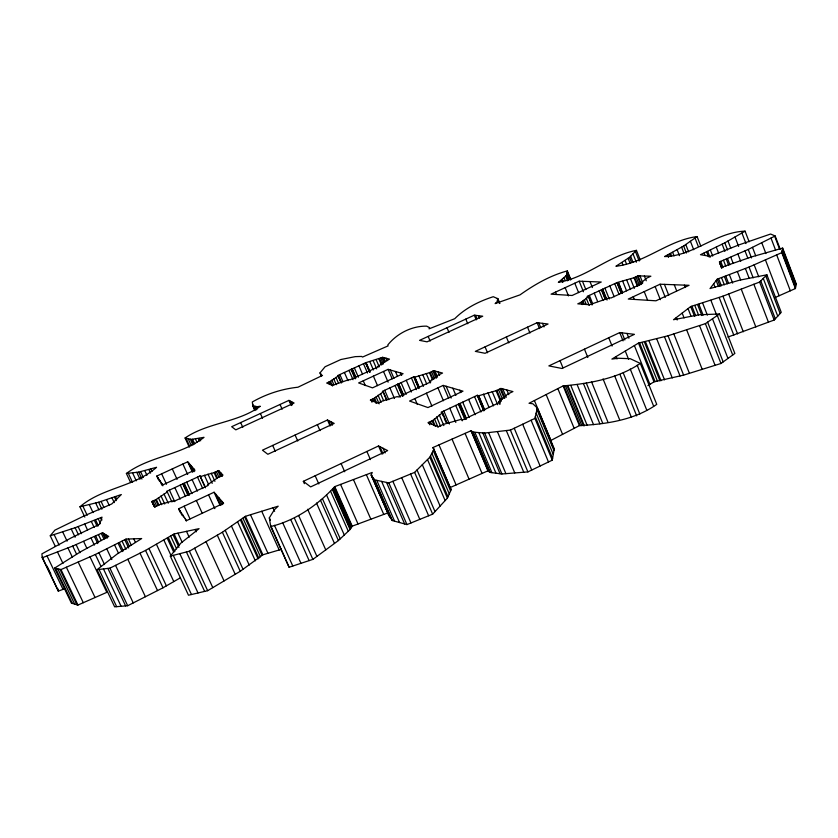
<?xml version="1.0" encoding="UTF-8"?>
<svg xmlns="http://www.w3.org/2000/svg" width="838" height="838" viewBox="0 0 838 838"><rect width="100%" height="100%" fill="white"/><g stroke="black" fill="none" stroke-linecap="round" stroke-linejoin="round"><path stroke-width="1.26" d="M774.647 297.731L795.43 288.544L796.1 283.548L782.65 248.09L751.759 256.837L721.329 267.343L719.454 261.896L748.24 249.452L775.181 235.981L780.23 249.253M388.444 512.667L352.211 526.159L350.085 529.501L338.405 540.562L312.878 559.375L289.1 567.253L270.737 526.557C295.563 520.44 317.623 505.241 334.739 486.627L372.24 472.433L371.161 475.125L388.654 515.15L392.331 520.545L406.964 524.588L432.659 514.144L447.398 498.139L451.137 489.685L433.047 447.502L470.998 430.763L487.957 470.82L490.104 472.433L501.92 473.973L527.909 471.899L552.273 460.156L554.253 448.822L537.347 408.033L532.874 403.78L529.04 403.267L563.126 385.92C589.826 383.458 617.679 378.619 640.337 363.42L656.751 404.366C634.408 420.142 606.125 424.154 579.414 425.61L550.933 440.411L534.403 400.543M795.43 288.544L781.791 252.636L782.65 248.09M568.353 280.081L566.457 275.398L567.357 270.894C550.157 275.524 534.476 284.627 520.031 294.861L495.132 303.607L497.028 301.837L497.908 298.737L493.268 296.715C479.168 301.251 465.237 308.154 454.741 318.702L429.056 328.852L429.517 327.648L426.689 326.16C411.877 325.835 396.929 333.514 387.753 345.026L388.13 345.874L362.54 357.061L361.628 356.433L355.239 356.642L340.867 359.523L325.092 366.74L320.158 372.711L320.765 375.173L322.504 375.414L297.961 387.219C281.997 388.905 266.274 393.986 252.322 401.978L252.804 405.843L254.92 410.589M552.273 460.156L534.927 418.403L537.347 408.033M388.654 515.15L389.136 513.684M371.161 475.125L374.565 479.87L388.832 482.929L414.621 472.381L429.831 457.234L433.885 449.409L433.047 447.502M270.737 526.557L269.323 517.874L274.246 509.86L278.195 506.173L245.419 516.313L222.384 532.245L189.409 551.205L170.313 556.118L188.477 595.221L207.656 590.685L240.244 571.296L262.87 554.787L281.463 549.309M781.791 252.636L749.025 267.071L717.286 279.138L710.027 288.555L739.545 280.196L766.885 274.801L781.246 312.354L774.186 320.032L727.897 337.075M170.313 556.118L180.851 543.118L199.077 528.652L174.105 533.974L145.54 550.409L109.935 568.154L97.04 569.693L114.638 606.838L127.69 605.727L163.001 587.794L180.128 577.958M55.256 546.271L50.249 535.775L54.868 530.161L84.512 515.726L111.768 503.952L121.332 494.546L98.622 502.245L79.956 506.781L84.837 517.119M588.643 296.537L587.103 296.443L616.936 282.605L634.01 277.734L638.011 275.88L650.875 276.205L646.8 278.101L640.358 283.474L642.107 283.548L611.122 297.961L609.446 297.857L589.491 304.739L577.78 303.838L581.834 301.952L588.643 296.537L592.057 305.001M499.762 404L498.757 401.601L500.391 402.072L462.607 419.901L461.099 419.367L443.271 424.405L438.243 426.783L427.946 422.74L432.858 420.435L442.506 412.757L447.063 423.452M700.84 246.204L697.09 236.557C667.98 240.401 645.187 262.985 615.909 266.254L629.506 257.36L636.44 250.353L640.232 259.937M647.921 385.616L653.986 381.824L683.63 375.12L720.984 363.483L734.863 353.458L719.496 313.988L699.091 314.784L673.522 319.718L690.68 306.582L722.932 296.17L759.616 282.05L766.885 274.801M636.44 250.353C608.262 255.747 586.789 277.713 558.359 282.354L566.457 275.398M374.544 398.155L383.395 391.734L382.379 391.367L413.752 376.817L414.852 377.142L429.444 372.68L433.655 370.721L442.537 373.057L438.232 375.057L429.695 381.468L430.889 381.814L398.239 397.013L397.139 396.615L382.243 401.088L377.896 403.109L370.291 400.124L374.544 398.155L376.608 402.91M330.444 381.311L338.562 375.801L337.777 375.518L365.525 362.781L382.662 357.313L389.502 359.114L377.812 366.353L378.724 366.625L349.98 379.855L349.132 379.562L332.529 385.333L326.684 383.039L330.444 381.311L332.508 386.025M156.297 499.438L167.38 491.916L166.94 491.267L199.968 475.953L200.502 476.56L214.109 472.611L218.55 470.547L223.002 475.115L218.477 477.22L207.615 484.773L208.191 485.432L173.738 501.47L173.267 500.757L159.429 504.665L154.841 506.801L151.804 501.522L156.297 499.438L158.99 505.262M79.956 506.781C102.121 487.643 134.677 486.899 156.559 467.3L138.731 472.108L126.391 473.47L130.634 482.594M97.04 569.693L116.985 554.138L141.674 538.551L126.014 539.096L95.354 554.494L60.985 569.578L54.617 568.101L71.387 603.14L77.955 605.057L106.824 592.351L89.991 556.851M749.13 241.773L745.066 231.162C716.364 231.99 693.372 256.166 664.555 256.575L683.64 246.005L697.09 236.557M640.337 363.42L630.218 358.695L618.13 358.255L611.887 359.083L638.493 343.098L668.033 335.776L705.387 323.657L719.496 313.988M498.757 401.601L507.964 393.923L512.929 391.587L500.925 388.434L496.086 390.707L478.708 395.756L477.22 395.327L441.144 412.265L442.506 412.757M126.391 473.47C149.719 456.092 181.029 455.327 204.011 437.331L191.315 439.426L185.072 437.991L189.262 447.157M54.617 568.101L80.699 551.697L108.731 536.456L102.519 532.779L72.707 546.072L42.288 557.752L58.304 591.146L65.354 588.486M775.181 235.981L770.604 234.032L739.043 244.853L710.048 256.334L700.474 254.7L724.807 242.852L745.066 231.162M185.072 437.991C208.054 422.31 237.741 422.792 260.304 406.262L257.172 406.681L252.804 405.843M470.998 430.763L473.051 432.136L484.657 433.036L510.394 430.072L534.927 418.403M303.335 481.326L378.546 445.963L387.669 450.603L310.647 486.899L303.335 481.326L304.383 483.673M619.732 332.581L548.869 365.892L561.963 368.479L634.429 334.341L619.732 332.581L623.063 340.877M178.599 508.792L214.078 492.241L223.61 503.25L186.486 520.628L178.599 508.792L180.201 512.248M443.155 385.396L409.593 401.046L427.946 407.572L462.974 391.168L443.155 385.396L448.634 398.291M660.082 284.218L628.28 299.051L655.955 300.8L689.066 285.297L660.082 284.218L665.288 297.375M327.48 419.995L262.462 450.174L267.835 454.28L334.215 423.42L327.48 419.995L330.099 425.966M537.116 322.703L475.345 351.373L485.066 353.29L548.052 324.013L537.116 322.703L539.536 328.59M156.8 476.057L187.702 461.801L194.856 470.055L162.719 484.93L156.8 476.057L158.413 479.535M388.099 369.349L358.643 382.935L372.501 387.858L403.078 373.717L388.099 369.349L392.184 378.86M579.173 281.191L551.079 294.159L572.124 295.489L601.244 282.018L579.173 281.191L583.447 291.75M288.932 400.386L231.665 426.71L235.792 429.852L294.096 403.015L288.932 400.386L291.027 405.121M474.298 315.193L419.555 340.354L427.055 341.831L482.74 316.209L474.298 315.193L476.246 319.865M450.195 487.538L487.957 470.82M50.249 535.775L75.137 527.741L102.037 517.14L99.68 524.138L71.02 537.975L41.9 553.866L42.288 557.752M553.509 448.047L554.253 448.822M47.033 566.09L50.867 574.103M42.225 557.134L58.21 590.465M66.359 567.221L83.297 602.7M57.466 551.928L62.976 563.471M60.985 569.578L77.955 605.057M59.98 569.348L76.918 604.753M57.78 568.834L74.645 604.093M55.601 568.332L72.403 603.433M47.022 555.929L63.028 589.355M72.707 546.072L76.562 554.18M78.185 562.036L95.061 597.525M62.63 531.774L67.092 541.149M67.941 547.905L72.351 557.165M54.103 534.529L59.121 545.046M103.451 568.929L121.122 606.293M95.354 554.494L100.958 566.331M99.041 569.463L116.66 606.67M78.133 526.599L81.485 533.67M83.591 541.369L86.89 548.314M75.137 527.741L78.489 534.812M71.22 529.008L75.127 537.242M76.111 544.606L79.966 552.713M103.472 533.345L105.661 537.996M89.237 504.528L93.039 512.615M102.519 532.779L105.253 538.572M95.595 519.906L98.381 525.824M101.262 533.387L103.996 539.18M94.401 520.419L97.187 526.327M115.539 565.367L133.242 602.91M106.803 548.911L111.81 559.543M98.496 534.717L101.23 540.51M91.384 521.561L94.17 527.479M82.847 506.079L87.183 515.286M95.731 536.048L98.465 541.851M109.935 568.154L127.69 605.727M94.474 536.655L97.753 543.611M107.903 568.405L125.627 605.905M98.936 552.745L104.53 564.571M84.753 524.085L87.54 529.983M91.07 538.132L94.359 545.088M124.789 539.756L128.654 548M122.107 541.212L125.983 549.466M101.094 501.449L103.828 507.262M127.805 559.25L145.403 596.729M119.415 542.678L123.301 550.933M118.189 543.349L122.076 551.603M98.622 502.245L101.901 509.221M95.679 502.957L98.957 509.923M114.638 545.077L118.525 553.342M100.843 517.654L101.953 520.021M98.214 518.785L100.445 523.509M105.588 534.602L107.243 538.111M145.54 550.409L163.001 587.794M115.592 496.725L116.681 499.071M114.523 497.133L116.168 500.642M133.766 538.824L135.379 542.28M140.009 553.164L157.523 590.581M112.03 497.929L114.219 502.611M128.424 539.012L131.189 544.91M126.014 539.096L129.324 546.156M106.552 499.699L109.286 505.524M128.298 473.261L132.54 482.405M156.455 544.323L173.801 581.593M148.954 548.502L166.385 585.846M144.775 470.631L146.933 475.282M174.105 533.974L179.458 545.538M173.037 534.644L178.934 547.371M155.596 499.762L158.288 505.586M179.814 553.667L198.03 592.969M154.045 500.485L156.748 506.309M170.701 536.131L176.609 548.869M140.616 471.647L143.298 477.44M152.506 501.197L155.208 507.021M138.731 472.108L141.947 479.053M153.029 503.659L154.674 506.98M151.804 501.522L154.192 506.581M168.354 537.619L174.817 551.54M136.783 472.328L139.988 479.252M167.286 538.3L173.749 552.221M173.267 555.353L191.452 594.519M132.519 472.8L136.248 480.834M163.913 540.175L171.465 556.442M182.454 514.574L183.543 516.931M179.782 510.562L181.93 515.213M169.412 490.115L174.723 501.637M161.65 473.826L166.469 484.27M194.615 548.209L212.8 587.627M186.486 531.334L189.179 537.168M166.94 491.267L171.947 501.972M161.765 483.495L162.823 485.81M159.702 480.404L161.891 485.139M157.701 477.398L159.314 480.897M163.986 493.959L168.26 503.219M189.409 551.205L207.656 590.685M150.871 469.133L151.95 471.469M148.965 469.605L150.578 473.103M160.98 495.918L164.73 504.026M177.949 533.157L182.244 542.427M186.403 551.98L204.64 591.398M158.403 497.751L161.629 504.717M184.224 483.254L189.503 494.755M183.847 483.421L189.137 494.933M183.48 483.599L188.77 495.101M183.113 483.767L188.403 495.268M182.747 483.935L188.037 495.436M180.285 485.076L185.575 496.588M206.012 541.662L224.06 580.923M172.282 468.913L177.08 479.357M195.118 529.501L196.197 531.837M184.161 506.194L190.006 518.879M174.849 487.601L180.149 499.113M185.208 518.712L186.277 521.027M200.23 476.256L205.488 487.758M199.968 475.953L205.31 487.538M208.547 494.818L214.863 508.635M193.704 468.725L194.762 471.029M197.517 477.094L202.765 488.585M222.384 532.245L240.244 571.296M191.211 465.844L193.913 471.752M188.791 463.047L192.52 471.207M187.702 461.801L192.478 472.223M192.101 479.598L197.37 491.099M217.293 535.178L235.206 574.292M182.894 464.022L187.67 474.455M196.375 500.496L202.188 513.17M186.685 482.112L191.965 493.613M199.559 438.452L200.628 440.798M237.73 522.105L255.339 560.821M214.811 472.286L217.451 478.089M214.109 472.611L216.749 478.404M198.26 438.599L199.329 440.945M211.239 473.229L214.926 481.337M195.422 438.934L197.014 442.443M222.06 501.459L223.118 503.774M192.593 439.269L194.72 443.941M207.981 474.109L212.192 483.358M218.728 497.625L221.944 504.686M231.518 526.212L249.221 565.063M191.315 439.426L193.442 444.077M215.502 493.896L220.792 505.482M190.331 439.196L192.981 444.999M214.078 492.241L220.048 505.345M188.173 438.703L191.336 445.627M204.388 475.23L208.599 484.458M186.036 438.211L189.702 446.245M225.254 530.349L243.062 569.337M250.489 514.741L267.951 553.29M245.419 516.313L262.87 554.787M244.654 516.92L262.137 555.426M242.978 518.272L260.492 556.841M220.75 472.81L222.353 476.319M241.302 519.633L258.858 558.255M219.231 471.249L221.347 475.9M218.55 470.547L221.18 476.351M240.537 520.251L258.104 558.904M217.859 470.872L220.488 476.665M216.33 471.574L218.969 477.377M274.435 525.29L292.797 566.027M269.323 517.874L270.381 520.209M270.506 525.175L289.1 567.253M261.718 511.274L279.201 549.979M240.663 422.572L242.8 427.317M282.595 522.503L300.957 563.325M273.031 507.776L274.623 511.306M272.685 445.428L275.262 451.211M254.972 406.262L256.575 409.834M252.563 403.895L255.066 409.541M252.73 405.236L254.836 409.96M298.642 515.548L316.921 556.39M294.515 518.429L312.878 559.375M290.786 519.707L309.138 560.612M307.64 509.274L325.762 549.885M260.398 413.501L262.514 418.246M256.48 406.545L257.507 408.839M326.548 494.975L344.292 535M315.172 475.754L318.817 483.955M295.091 435.027L297.752 441.008M322.41 498.61L340.249 538.813M280.028 404.482L282.134 409.206M320.514 500.276L338.405 540.562M316.513 503.072L334.477 543.464M340.574 484.416L358.025 523.991M334.739 486.627L352.211 526.159M334.393 487.108L351.876 526.683M333.629 488.187L351.153 527.825M332.854 489.256L350.42 528.977M332.508 489.748L350.085 529.501M291.488 401.695L292.546 404.084M330.654 491.372L348.283 531.208M289.728 400.794L291.823 405.54M330.811 421.692L332.34 425.18M328.517 420.519L330.622 425.316M353.437 479.546L370.867 519.214M341.108 463.561L344.711 471.752M317.382 424.677L320.022 430.659M374.565 479.87L392.331 520.545M374.02 479.116L391.755 519.696M372.847 477.471L390.477 517.832M371.328 474.696L388.287 513.516M371.684 475.858L389.22 515.988M329.858 381.583L331.398 385.113M328.559 382.18L329.596 384.537M366.353 474.654L383.752 514.417M320.158 372.711L321.174 375.047M320.252 373.088L321.279 375.434M320.462 373.926L321.488 376.283M344.418 372.47L347.98 380.641M388.832 482.929L406.964 524.588M339.861 374.565L342.91 381.573M386.548 482.437L404.628 523.939M338.447 375.759L341.621 382.819M338.175 375.665L341.234 382.673M337.903 375.56L340.961 382.568M381.604 481.379L399.558 522.545M335.954 377.351L338.51 383.217M366.876 451.452L370.448 459.622M333.702 378.807L336.268 384.673M376.744 480.342L394.572 521.163M331.858 380.127L333.912 384.831M373.884 398.459L375.948 403.225M358.915 365.818L362.445 373.978M372.418 399.139L373.444 401.517M363.263 380.808L365.326 385.574M370.951 399.82L371.988 402.198M354.359 367.903L358.402 377.236M401.716 477.66L419.807 519.361M352.285 368.856L355.836 377.016M351.981 369.003L355.522 377.163M351.667 369.139L355.721 378.472M351.363 369.286L355.417 378.608M351.059 369.422L355.103 378.755M383.05 448.257L385.103 452.981M348.985 370.375L353.039 379.708M379.939 446.675L382.997 453.704M378.546 445.963L382.097 454.133M392.854 481.284L410.976 522.954M373.151 360.675L376.681 368.877M384.726 390.278L388.79 399.695M383.238 391.671L386.957 399.998M417.041 469.971L435.006 511.589M383.395 392.729L386.444 399.799M369.872 361.775L373.402 369.956M373.402 376.126L377.509 385.648M414.621 472.381L432.659 514.144M380.504 393.525L383.574 400.627M366.248 362.99L369.914 371.203M365.955 362.906L369.987 372.229M365.661 362.812L369.684 372.145M365.525 362.781L369.558 372.103M378.043 395.211L381.122 402.324M363.462 363.723L367.494 373.046M410.589 474.036L428.637 515.779M376.053 396.762L379.132 403.885M431.874 453.295L449.283 493.875M401.13 382.673L406.168 394.436M395.442 371.485L397.442 376.147M430.481 455.998L447.984 496.798M398.783 383.762L403.832 395.526M398.438 383.919L403.487 395.683M429.831 457.234L447.398 498.139M398.081 384.087L402.628 394.667M397.736 384.244L402.785 396.007M386.056 358.203L387.072 360.581M397.39 384.412L402.439 396.175M390.361 370.008L393.954 378.378M383.71 357.585L385.229 361.126M427.506 459.559L445.135 500.59M395.044 385.49L400.103 397.254M382.662 357.313L384.684 362.016M382.076 357.585L384.097 362.278M380.798 358.172L383.322 364.038M379.52 358.758L382.044 364.635M378.933 359.02L381.468 364.897M383.511 371.464L388.12 382.17M389.89 387.889L394.447 398.479M422.31 464.723L440.107 506.047M376.189 359.764L379.216 366.793M414.852 377.142L419.377 387.743M414.674 377.09L419.21 387.69M414.297 376.985L418.822 387.575M432.858 420.435L435.425 426.437M413.92 376.87L418.445 387.449M413.752 376.817L418.77 388.57M432.094 420.791L434.147 425.599M430.397 421.587L431.423 423.986M411.416 377.907L416.434 389.66M438.976 444.884L456.102 484.919M428.71 422.383L429.737 424.782M414.862 398.595L417.376 404.471M406.273 380.284L411.311 392.048M433.173 447.796L451.137 489.685M400.658 373.004L401.664 375.372M433.256 450.624L450.561 490.995M437.928 387.837L443.417 400.742M430.104 372.376L433.12 379.488M429.444 372.68L432.471 379.792M443.847 410.997L449.388 424.038M426.217 373.486L430.25 382.956M442.296 412.684L446.853 423.379M441.825 412.516L443.344 416.077M444.35 418.445L445.868 422.006M452.028 439.122L469.091 479.179M422.677 374.513L426.699 383.961M439.29 414.894L443.857 425.61M426.416 393.2L431.926 406.116M436.588 416.895L440.662 426.448M418.874 375.738L423.4 386.349M434.43 418.759L438.002 427.129M473.051 432.136L490.104 472.433M472.726 431.916L489.769 472.182M472.024 431.444L489.025 471.626M460.02 403.403L466.536 418.791M459.612 403.591L466.127 418.979M471.312 430.973L488.292 471.071M452.845 388.214L455.893 395.41M459.214 403.78L465.729 419.168M458.815 403.968L465.331 419.356M458.417 404.157L464.933 419.545M428.166 336.405L430.145 341.087M455.715 405.424L462.241 420.812M446.141 386.266L451.148 398.071M465.069 433.372L482.06 473.428M438.044 371.883L439.573 375.476M435.016 371.077L437.541 377.027M449.786 408.211L455.82 422.425M433.655 370.721L436.671 377.833M432.995 371.025L436.011 378.137M431.549 371.695L434.566 378.818M447.021 327.731L448.99 332.414M474.538 396.584L481.012 411.961M488.606 432.586L505.911 473.659M484.657 433.036L501.92 473.973M468.631 399.359L475.125 414.737M482.814 432.89L500.056 473.732M478.812 432.586L495.97 473.198M459.758 390.236L460.753 392.582M462.712 402.135L469.217 417.523M474.842 432.272L491.927 472.674M506.299 430.543L523.771 472.234M487.957 392.76L493.446 405.843M483.442 394.153L488.931 407.216M497.384 431.57L514.773 472.946M478.708 395.756L484.689 409.992M478.467 395.693L484.458 409.918M477.964 395.546L483.945 409.751M477.451 395.389L483.924 410.767M477.22 395.327L483.694 410.693M475.596 315.35L477.063 318.859M506.854 389.995L508.813 394.677M502.769 388.916L506.267 397.306M485.066 346.869L487.527 352.777M500.925 388.434L504.926 397.987M500.171 388.79L504.172 398.343M498.505 389.576L502.507 399.129M514.239 428.249L531.721 470.066M496.84 390.351L501.344 401.109M496.086 390.707L500.59 401.465M465.792 319.1L467.751 323.772M499.019 401.674L500.014 404.073M510.394 430.072L527.909 471.899M492.189 391.608L497.688 404.723M535.314 416.748L552.588 458.355M531.103 420.226L548.481 461.989M478.488 315.696L479.462 318.052M522.682 424.227L540.112 466.022M497.908 298.737L499.877 303.492M497.772 299.208L499.249 302.79M497.175 298.412L498.641 301.973M497.468 300.276L498.463 302.665M536.634 407.362L538.122 410.945M539.117 413.344L553.007 446.853M536.969 409.614L553.949 450.561M506.351 336.981L508.802 342.889M536.152 413.155L553.279 454.416M557.836 388.612L574.166 428.333M527.531 327.155L529.951 333.053M546.146 394.562L562.581 434.356M570.814 385.449L587.197 425.442M560.025 360.654L562.947 367.788M542.532 323.353L543.988 326.925M567.975 385.889L584.348 425.809M567.221 385.899L583.573 425.777M565.545 385.909L581.876 425.704M538.792 322.902L540.74 327.627M563.88 385.92L580.179 425.631M563.126 385.92L579.414 425.61M586.296 383.008L602.794 423.473M583.405 383.469L599.882 423.839M577.078 384.464L593.514 424.646M564.068 277.734L565.022 280.081M603.046 378.902L619.607 419.723M562.413 279.347L563.366 281.704M565.147 287.664L568.489 295.887M561.649 280.091L562.612 282.448M584.453 349.163L587.836 357.48M555.479 292.127L556.442 294.473M591.502 381.73L608.021 422.31M582.515 281.317L585.846 289.581M620.068 374.712L636.691 415.899M588.894 297.731L590.842 302.56M586.212 298.108L589.145 305.378M584.254 299.554L586.212 304.404M614.715 376.032L631.318 417.094M582.777 300.842L584.201 304.351M574.795 283.213L578.597 292.598M581.834 301.952L582.777 304.299M581.195 302.246L582.148 304.592M567.357 270.894L570.762 279.316M567.221 271.585L570.636 280.028M566.907 273.125L569.369 279.19M566.603 274.686L568.489 279.358M565.713 276.121L567.609 280.814M602.711 289.204L607.058 300.035M602.375 289.351L606.241 298.988M602.04 289.508L605.905 299.145M601.705 289.665L605.581 299.302M601.38 289.822L605.245 299.449M625.274 351.038L628.594 359.303M599.149 290.849L603.025 300.486M630.239 369.045L646.747 410.117M589.994 281.599L592.403 287.57M594.247 293.122L597.641 301.554M623.252 372.941L639.844 414.087M608.744 337.756L612.086 346.052M616.087 356.559L617.051 358.926M589.334 295.405L592.738 303.838M617.187 282.616L621.524 293.447M616.936 282.605L621.262 293.426M639.583 342.899L655.075 381.646M614.715 283.632L619.052 294.463M638.493 343.098L653.986 381.824M634.387 345.57L649.921 384.359M609.823 285.894L614.17 296.736M626.992 333.451L628.909 338.248M637.194 365.179L653.63 406.158M604.931 288.167L609.278 299.009M621.985 332.854L624.844 339.987M656.699 338.803L672.265 377.928M625.085 260.44L626.478 263.949M630.469 278.708L634.335 288.408M622.026 262.566L622.959 264.923M626.677 279.871L630.532 289.539M633.266 296.725L634.219 299.124M648.979 340.856L664.524 379.844M622.697 281.191L626.552 290.849M645.48 341.789L661.014 380.703M644.391 341.988L659.915 380.881M618.559 282.668L622.414 292.315M618.308 282.657L622.152 292.294M641.981 342.449L657.495 381.269M617.742 282.636L622.079 293.478M635.372 251.442L639.174 261.037M644.38 276.048L646.255 280.761M668.033 335.776L683.63 375.12M632.994 253.83L636.346 262.273M664.482 336.729L680.068 376M639.991 275.932L642.777 282.961M630.595 256.25L633.004 262.315M638.011 275.88L640.902 283.16M644.213 291.614L647.544 300.004M637.393 276.173L640.766 284.669M629.506 257.36L631.433 262.221M636.011 276.812L639.394 285.308M628.123 258.324L630.061 263.184M634.638 277.451L638.011 285.947M634.01 277.734L637.393 286.24M686.615 329.753L702.202 369.338M664.45 284.375L668.724 295.217M676.235 317.633L677.167 320.001M655.138 286.523L660.344 299.69M673.815 333.901L689.412 373.319M672.652 252.353L674.045 255.894M684.374 285.119L685.316 287.518M691.958 306.226L695.739 315.863M699.5 325.563L715.086 365.316M670.61 253.526L671.531 255.894M690.68 306.582L694.461 316.209M669.667 254.008L670.589 256.365M667.582 255.056L668.515 257.413M688.04 308.604L690.879 315.842M674.265 284.742L676.58 290.65M682.174 313.098L684.08 317.948M685.767 244.518L688.616 251.829M712.478 318.796L727.96 358.444M683.64 246.005L686.385 253.055M681.608 247.179L683.913 253.055M702.621 303.01L707.345 315.109M707.607 322.127L723.173 361.901M698.882 304.267L703.134 315.151M677.146 249.755L679.45 255.642M705.387 323.657L720.984 363.483M697.593 304.634L701.846 315.507M694.775 305.43L698.557 315.078M717.286 279.138L720.052 286.282M706.581 251.955L708.445 256.732M722.932 296.17L737.587 333.922M716.165 280.594L718.48 286.554M704.098 253.076L705.02 255.464M719.151 297.448L733.816 335.148M713.693 283.81L715.086 287.403M695.016 238.013L698.305 246.466M690.407 241.25L693.717 249.745M717.307 315.486L732.716 355.019M710.865 300.234L716.542 314.795M726.305 259.172L728.651 265.237M729.437 274.77L732.663 283.118M723.508 260.283L725.855 266.348M716.281 247.137L718.585 253.097M720.722 261.393L723.068 267.458M725.813 276.194L728.578 283.349M719.454 261.896L721.801 267.961M719.737 262.734L721.748 268.139M724.472 276.655L727.248 283.81M728.641 293.97L743.285 331.754M721.539 277.671L724.315 284.815M710.394 250.101L712.709 256.072M718.616 278.687L721.382 285.821M707.722 251.452L710.037 257.423M753.865 284.26L768.446 322.211M734.989 236.976L738.624 246.456M745.391 268.495L749.067 278.059M737.911 254.061L740.708 261.341M727.992 241.009L730.746 248.142M737.409 271.638L740.624 279.997M730.809 257.224L733.145 263.289M724.807 242.852L727.562 249.996M741.232 289.12L755.845 326.988M722.147 244.193L724.901 251.337M727.573 258.67L729.919 264.735M765.764 275.922L780.157 313.548M752.472 247.336L755.719 255.82M763.271 278.405L777.737 316.167M760.768 280.898L775.307 318.817M754.148 264.808L758.736 276.77M741.923 232.974L745.998 243.596M748.24 249.452L751.497 257.947M759.616 282.05L774.186 320.032M745.013 250.897L747.81 258.177M749.025 267.071L753.163 277.839M776.679 254.888L790.339 290.796M761.752 242.695L765.911 253.589M765.419 259.853L779.13 295.741M782.514 248.792L795.995 284.312M782.221 250.353L795.765 286.03M781.927 251.924L795.534 287.748M774.92 236.871L779.497 248.928M771.002 238.076L775.59 250.153M58.011 588.978L58.304 591.146"/></g></svg>
